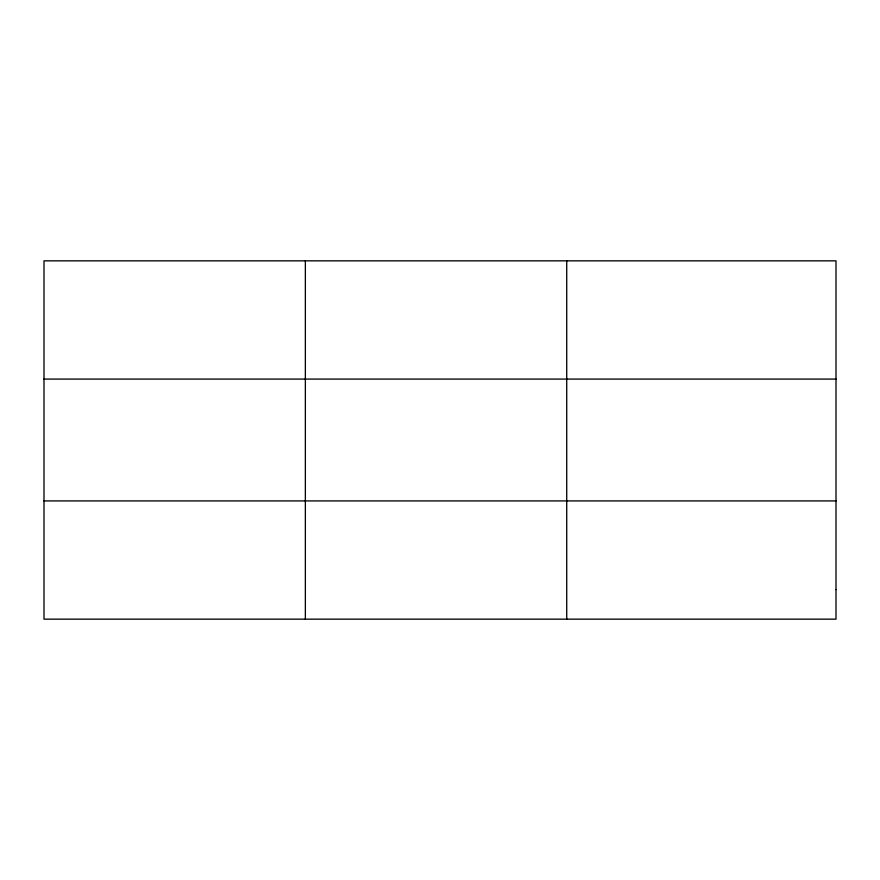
<?xml version="1.0" encoding="UTF-8"?>
<svg xmlns="http://www.w3.org/2000/svg" width="880" height="880" viewBox="0 0 880 880"><rect width="100%" height="100%" fill="white"/><g stroke="black" fill="none" stroke-linecap="round" stroke-linejoin="round"><path stroke-width="1.32" d="M305.36 619.157L305.36 260.843M566.72 619.157L566.72 260.843M44 379.082L836 379.082M44 500.918L836 500.918M836 589.6L836 619.157L44 619.157L44 260.843L836 260.843L836 589.6"/></g></svg>
